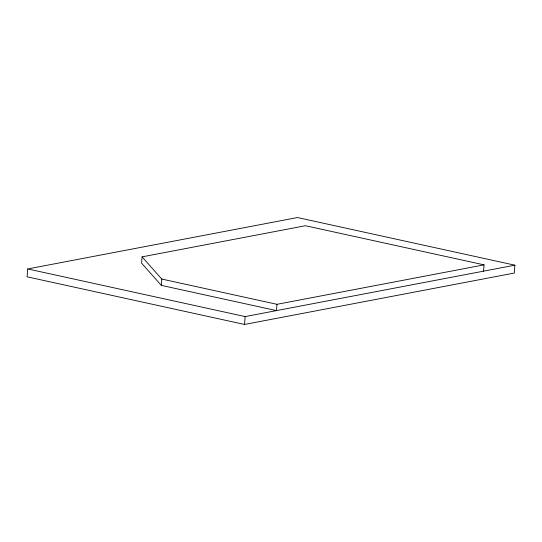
<?xml version="1.0" encoding="UTF-8"?>
<svg xmlns="http://www.w3.org/2000/svg" width="542" height="542" viewBox="0 0 542 542"><rect width="100%" height="100%" fill="white"/><g stroke="black" fill="none" stroke-linecap="round" stroke-linejoin="round"><path stroke-width="0.81" d="M27.717 268.94L27.1 276.813L244.523 324.455L514.283 273.06L514.9 265.187L297.477 217.545L27.717 268.94L245.147 316.582L514.9 265.187M484.053 264.862L305.451 225.729L142.079 256.854L141.584 263.148L161.306 285.37L276.488 310.607L276.982 304.313L484.053 264.862L483.552 271.163M161.306 285.37L161.801 279.069L142.079 256.854M244.523 324.455L245.147 316.582M161.801 279.069L276.982 304.313"/></g></svg>
